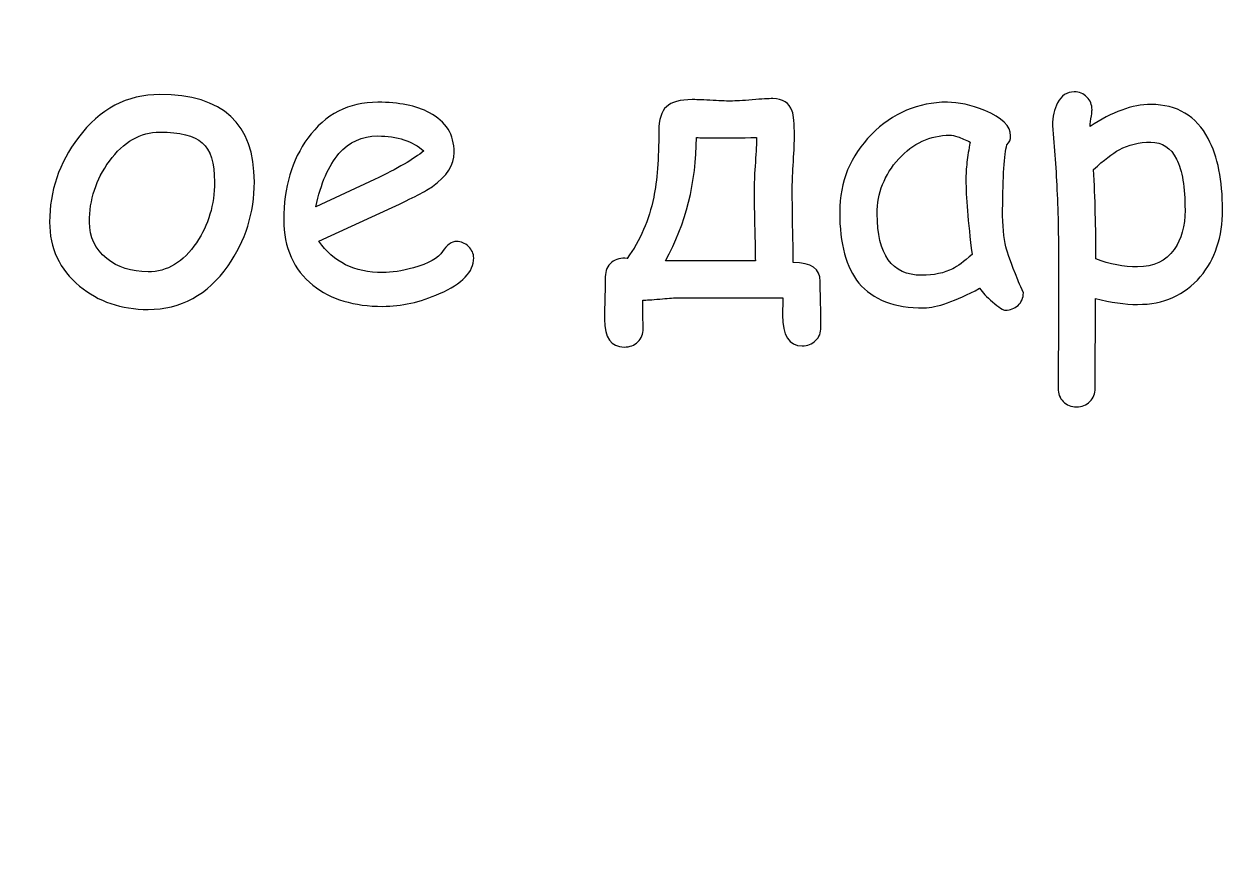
# Model space of a CAD drawing. Header units: centimetres. Extents: x -32 to 84, y -99 to 5.
# Drawn here: x -20.07 to -18.236, y -11.555 to -10.3 of the extents above; entities that cross this region are included whole.
import ezdxf

# ---------------------------------------------------------------- set-up
doc = ezdxf.new("R2010")
doc.units = ezdxf.units.CM
doc.header["$MEASUREMENT"] = 0
doc.layers.add('layer 1', color=7, linetype='Continuous')

msp = doc.modelspace()

# ---------------------------------------------------------------- linework, layer by layer
at = {"layer": 'layer 1', "color": 250, "lineweight": 20}
for points, knots in [([(-32.5, 5.15), (-32.5, 5.15), (-12.50001, 5.15), (-12.50001, 5.15), (-12.50001, 5.15), (-12.50001, 5.15), (-12.50001, -14.85), (-12.50001, -14.85), (-12.50001, -14.85), (-12.50001, -14.85), (-32.5, -14.85), (-32.5, -14.85), (-32.5, -14.85), (-32.5, -14.85), (-32.5, 5.15), (-32.5, 5.15)], [0, 0, 0, 0, 0.2, 0.2, 0.2, 0.2, 0.4, 0.4, 0.4, 0.4, 0.6, 0.6, 0.6, 0.6, 1, 1, 1, 1]), ([(-19.72121, -10.53928), (-19.72121, -10.58604), (-19.73455, -10.62843), (-19.76112, -10.66645), (-19.76112, -10.66645), (-19.79213, -10.71059), (-19.83253, -10.73261), (-19.88241, -10.73261), (-19.88241, -10.73261), (-19.92319, -10.73261), (-19.95786, -10.72078), (-19.98642, -10.69711), (-19.98642, -10.69711), (-20.01664, -10.67218), (-20.03175, -10.63978), (-20.03175, -10.60001), (-20.03175, -10.60001), (-20.03175, -10.55325), (-20.01723, -10.51057), (-19.9881, -10.47196), (-19.9881, -10.47196), (-19.95559, -10.42841), (-19.91441, -10.40668), (-19.86453, -10.40668), (-19.86453, -10.40668), (-19.76902, -10.40668), (-19.72121, -10.45091), (-19.72121, -10.53928)], [0, 0, 0, 0, 0.125, 0.125, 0.125, 0.125, 0.25, 0.25, 0.25, 0.25, 0.375, 0.375, 0.375, 0.375, 0.5, 0.5, 0.5, 0.5, 0.625, 0.625, 0.625, 0.625, 0.75, 0.75, 0.75, 0.75, 1, 1, 1, 1]), ([(-19.52644, -10.72795), (-19.5701, -10.72795), (-19.60536, -10.71728), (-19.63232, -10.69585), (-19.63232, -10.69585), (-19.66185, -10.67227), (-19.67657, -10.6391), (-19.67657, -10.59651), (-19.67657, -10.59651), (-19.67657, -10.54733), (-19.66442, -10.50611), (-19.64002, -10.47284), (-19.64002, -10.47284), (-19.61365, -10.43646), (-19.5783, -10.41832), (-19.53404, -10.41832), (-19.53404, -10.41832), (-19.50204, -10.41832), (-19.47586, -10.42365), (-19.45552, -10.43423), (-19.45552, -10.43423), (-19.43063, -10.44732), (-19.41818, -10.4674), (-19.41818, -10.49447), (-19.41818, -10.49447), (-19.41818, -10.51338), (-19.42915, -10.53065), (-19.45098, -10.54617), (-19.45098, -10.54617), (-19.46066, -10.55296), (-19.48111, -10.56353), (-19.51242, -10.57799), (-19.51242, -10.57799), (-19.51242, -10.57799), (-19.62323, -10.6293), (-19.62323, -10.6293), (-19.62323, -10.6293), (-19.61247, -10.64502), (-19.59894, -10.65685), (-19.58284, -10.66481), (-19.58284, -10.66481), (-19.56674, -10.67276), (-19.54797, -10.67674), (-19.52654, -10.67674), (-19.52654, -10.67674), (-19.5133, -10.67674), (-19.4976, -10.67431), (-19.47972, -10.66936), (-19.47972, -10.66936), (-19.4569, -10.66306), (-19.44228, -10.65491), (-19.43577, -10.64482), (-19.43577, -10.64482), (-19.42915, -10.63464), (-19.42213, -10.62959), (-19.41463, -10.62959), (-19.41463, -10.62959), (-19.40782, -10.62959), (-19.40179, -10.63212), (-19.39656, -10.63706), (-19.39656, -10.63706), (-19.39122, -10.64211), (-19.38855, -10.64793), (-19.38855, -10.65452), (-19.38855, -10.65452), (-19.38855, -10.67548), (-19.40584, -10.69352), (-19.44031, -10.70865), (-19.44031, -10.70865), (-19.46985, -10.72155), (-19.49849, -10.72795), (-19.52644, -10.72795)], [0, 0, 0, 0, 0.0526316, 0.0526316, 0.0526316, 0.0526316, 0.1052632, 0.1052632, 0.1052632, 0.1052632, 0.1578947, 0.1578947, 0.1578947, 0.1578947, 0.2105263, 0.2105263, 0.2105263, 0.2105263, 0.2631579, 0.2631579, 0.2631579, 0.2631579, 0.3157895, 0.3157895, 0.3157895, 0.3157895, 0.3684211, 0.3684211, 0.3684211, 0.3684211, 0.4210526, 0.4210526, 0.4210526, 0.4210526, 0.4736842, 0.4736842, 0.4736842, 0.4736842, 0.5263158, 0.5263158, 0.5263158, 0.5263158, 0.5789474, 0.5789474, 0.5789474, 0.5789474, 0.6315789, 0.6315789, 0.6315789, 0.6315789, 0.6842105, 0.6842105, 0.6842105, 0.6842105, 0.7368421, 0.7368421, 0.7368421, 0.7368421, 0.7894737, 0.7894737, 0.7894737, 0.7894737, 0.8421053, 0.8421053, 0.8421053, 0.8421053, 0.8947368, 0.8947368, 0.8947368, 0.8947368, 1, 1, 1, 1]), ([(-18.86191, -10.75977), (-18.86191, -10.76792), (-18.86458, -10.77461), (-18.87001, -10.77995), (-18.87001, -10.77995), (-18.87534, -10.78528), (-18.88226, -10.7879), (-18.89056, -10.7879), (-18.89056, -10.7879), (-18.91041, -10.7879), (-18.92029, -10.77228), (-18.92029, -10.74115), (-18.92029, -10.74115), (-18.92029, -10.73843), (-18.92019, -10.73387), (-18.91999, -10.72737), (-18.91999, -10.72737), (-18.91999, -10.72194), (-18.91999, -10.71777), (-18.91999, -10.71515), (-18.91999, -10.71515), (-18.91999, -10.71515), (-19.08088, -10.71515), (-19.08088, -10.71515), (-19.08088, -10.71515), (-19.08682, -10.71515), (-19.09531, -10.71573), (-19.10637, -10.7168), (-19.10637, -10.7168), (-19.11832, -10.71787), (-19.12691, -10.71845), (-19.13215, -10.71864), (-19.13215, -10.71864), (-19.13234, -10.72417), (-19.13234, -10.73125), (-19.13215, -10.74008), (-19.13215, -10.74008), (-19.13175, -10.75085), (-19.13156, -10.75803), (-19.13156, -10.76142), (-19.13156, -10.76142), (-19.13156, -10.76976), (-19.13422, -10.77655), (-19.13965, -10.78179), (-19.13965, -10.78179), (-19.14509, -10.78703), (-19.1519, -10.78965), (-19.1602, -10.78965), (-19.1602, -10.78965), (-19.18025, -10.78965), (-19.19023, -10.77558), (-19.19023, -10.74745), (-19.19023, -10.74745), (-19.19023, -10.74027), (-19.19002, -10.72951), (-19.18963, -10.71534), (-19.18963, -10.71534), (-19.18924, -10.70108), (-19.18903, -10.69032), (-19.18903, -10.68314), (-19.18903, -10.68314), (-19.18903, -10.67383), (-19.18588, -10.66655), (-19.17936, -10.66131), (-19.17936, -10.66131), (-19.17294, -10.65607), (-19.16514, -10.65404), (-19.15585, -10.6552), (-19.15585, -10.6552), (-19.1361, -10.62794), (-19.12267, -10.5971), (-19.11565, -10.56256), (-19.11565, -10.56256), (-19.11042, -10.53763), (-19.10785, -10.50417), (-19.10785, -10.46226), (-19.10785, -10.46226), (-19.10785, -10.4447), (-19.10399, -10.43229), (-19.0963, -10.42511), (-19.0963, -10.42511), (-19.08859, -10.41793), (-19.07565, -10.41434), (-19.05748, -10.41434), (-19.05748, -10.41434), (-19.05263, -10.41434), (-19.04364, -10.41463), (-19.03042, -10.41541), (-19.03042, -10.41541), (-19.01718, -10.41619), (-19.00671, -10.41657), (-18.9989, -10.41657), (-18.9989, -10.41657), (-18.99159, -10.41657), (-18.98073, -10.41599), (-18.96621, -10.41473), (-18.96621, -10.41473), (-18.95169, -10.41347), (-18.94132, -10.41289), (-18.9349, -10.41289), (-18.9349, -10.41289), (-18.91989, -10.41289), (-18.91012, -10.4191), (-18.90567, -10.43171), (-18.90567, -10.43171), (-18.9034, -10.4383), (-18.90221, -10.45082), (-18.90221, -10.46925), (-18.90221, -10.46925), (-18.90221, -10.47798), (-18.9027, -10.49088), (-18.90379, -10.50805), (-18.90379, -10.50805), (-18.90488, -10.52522), (-18.90547, -10.53812), (-18.90547, -10.54666), (-18.90547, -10.54666), (-18.90547, -10.5614), (-18.90527, -10.58061), (-18.90488, -10.60408), (-18.90488, -10.60408), (-18.90428, -10.6358), (-18.90399, -10.65501), (-18.90399, -10.6616), (-18.90399, -10.6616), (-18.87673, -10.6616), (-18.86309, -10.67111), (-18.86309, -10.69003), (-18.86309, -10.69003), (-18.86309, -10.69779), (-18.8629, -10.70943), (-18.8625, -10.72485), (-18.8625, -10.72485), (-18.86211, -10.74037), (-18.86191, -10.75201), (-18.86191, -10.75977)], [0, 0, 0, 0, 0.0285714, 0.0285714, 0.0285714, 0.0285714, 0.0571429, 0.0571429, 0.0571429, 0.0571429, 0.0857143, 0.0857143, 0.0857143, 0.0857143, 0.1142857, 0.1142857, 0.1142857, 0.1142857, 0.1428571, 0.1428571, 0.1428571, 0.1428571, 0.1714286, 0.1714286, 0.1714286, 0.1714286, 0.2, 0.2, 0.2, 0.2, 0.2285714, 0.2285714, 0.2285714, 0.2285714, 0.2571429, 0.2571429, 0.2571429, 0.2571429, 0.2857143, 0.2857143, 0.2857143, 0.2857143, 0.3142857, 0.3142857, 0.3142857, 0.3142857, 0.3428571, 0.3428571, 0.3428571, 0.3428571, 0.3714286, 0.3714286, 0.3714286, 0.3714286, 0.4, 0.4, 0.4, 0.4, 0.4285714, 0.4285714, 0.4285714, 0.4285714, 0.4571429, 0.4571429, 0.4571429, 0.4571429, 0.4857143, 0.4857143, 0.4857143, 0.4857143, 0.5142857, 0.5142857, 0.5142857, 0.5142857, 0.5428571, 0.5428571, 0.5428571, 0.5428571, 0.5714286, 0.5714286, 0.5714286, 0.5714286, 0.6, 0.6, 0.6, 0.6, 0.6285714, 0.6285714, 0.6285714, 0.6285714, 0.6571429, 0.6571429, 0.6571429, 0.6571429, 0.6857143, 0.6857143, 0.6857143, 0.6857143, 0.7142857, 0.7142857, 0.7142857, 0.7142857, 0.7428571, 0.7428571, 0.7428571, 0.7428571, 0.7714286, 0.7714286, 0.7714286, 0.7714286, 0.8, 0.8, 0.8, 0.8, 0.8285714, 0.8285714, 0.8285714, 0.8285714, 0.8571429, 0.8571429, 0.8571429, 0.8571429, 0.8857143, 0.8857143, 0.8857143, 0.8857143, 0.9142857, 0.9142857, 0.9142857, 0.9142857, 0.9428571, 0.9428571, 0.9428571, 0.9428571, 1, 1, 1, 1]), ([(-18.582, -10.73377), (-18.58565, -10.73377), (-18.59227, -10.7296), (-18.60195, -10.72126), (-18.60195, -10.72126), (-18.61064, -10.7135), (-18.61706, -10.70661), (-18.62131, -10.7006), (-18.62131, -10.7006), (-18.63988, -10.7104), (-18.65617, -10.71777), (-18.6703, -10.72281), (-18.6703, -10.72281), (-18.68433, -10.72776), (-18.69618, -10.73028), (-18.70556, -10.73028), (-18.70556, -10.73028), (-18.7508, -10.73028), (-18.78368, -10.71777), (-18.80433, -10.69274), (-18.80433, -10.69274), (-18.82379, -10.66927), (-18.83357, -10.63328), (-18.83357, -10.58478), (-18.83357, -10.58478), (-18.83357, -10.53899), (-18.81747, -10.4998), (-18.78536, -10.46721), (-18.78536, -10.46721), (-18.75317, -10.43462), (-18.71474, -10.41832), (-18.6702, -10.41832), (-18.6702, -10.41832), (-18.65341, -10.41832), (-18.63455, -10.42259), (-18.6137, -10.43112), (-18.6137, -10.43112), (-18.58743, -10.4417), (-18.5743, -10.4545), (-18.5743, -10.46944), (-18.5743, -10.46944), (-18.5743, -10.47458), (-18.57617, -10.47914), (-18.58002, -10.48312), (-18.58002, -10.48312), (-18.582, -10.4903), (-18.58348, -10.50213), (-18.58456, -10.51862), (-18.58456, -10.51862), (-18.58565, -10.53511), (-18.58624, -10.55626), (-18.58645, -10.58196), (-18.58645, -10.58196), (-18.58664, -10.60554), (-18.58496, -10.62406), (-18.58151, -10.63774), (-18.58151, -10.63774), (-18.57962, -10.64608), (-18.57361, -10.66277), (-18.56343, -10.6877), (-18.56343, -10.6877), (-18.56205, -10.69119), (-18.55987, -10.69614), (-18.55682, -10.70283), (-18.55682, -10.70283), (-18.55682, -10.70283), (-18.55503, -10.70758), (-18.55503, -10.70758), (-18.55503, -10.70758), (-18.55503, -10.71525), (-18.5577, -10.72146), (-18.56313, -10.7264), (-18.56313, -10.7264), (-18.56857, -10.73135), (-18.57479, -10.73377), (-18.582, -10.73377)], [0, 0, 0, 0, 0.05, 0.05, 0.05, 0.05, 0.1, 0.1, 0.1, 0.1, 0.15, 0.15, 0.15, 0.15, 0.2, 0.2, 0.2, 0.2, 0.25, 0.25, 0.25, 0.25, 0.3, 0.3, 0.3, 0.3, 0.35, 0.35, 0.35, 0.35, 0.4, 0.4, 0.4, 0.4, 0.45, 0.45, 0.45, 0.45, 0.5, 0.5, 0.5, 0.5, 0.55, 0.55, 0.55, 0.55, 0.6, 0.6, 0.6, 0.6, 0.65, 0.65, 0.65, 0.65, 0.7, 0.7, 0.7, 0.7, 0.75, 0.75, 0.75, 0.75, 0.8, 0.8, 0.8, 0.8, 0.85, 0.85, 0.85, 0.85, 0.9, 0.9, 0.9, 0.9, 1, 1, 1, 1]), ([(-18.3818, -10.72504), (-18.40115, -10.72504), (-18.42238, -10.72204), (-18.4456, -10.71593), (-18.4456, -10.71593), (-18.4456, -10.71593), (-18.44619, -10.85202), (-18.44619, -10.85202), (-18.44619, -10.85202), (-18.44619, -10.86036), (-18.44886, -10.86715), (-18.45409, -10.87249), (-18.45409, -10.87249), (-18.45932, -10.87782), (-18.46614, -10.88044), (-18.47434, -10.88044), (-18.47434, -10.88044), (-18.48254, -10.88044), (-18.48935, -10.87782), (-18.49458, -10.87249), (-18.49458, -10.87249), (-18.49983, -10.86715), (-18.50248, -10.86036), (-18.50248, -10.85202), (-18.50248, -10.85202), (-18.50248, -10.85202), (-18.50189, -10.73824), (-18.50189, -10.73824), (-18.50189, -10.73824), (-18.50189, -10.73824), (-18.50189, -10.62474), (-18.50189, -10.62474), (-18.50189, -10.62474), (-18.50248, -10.58323), (-18.50397, -10.54539), (-18.50634, -10.51125), (-18.50634, -10.51125), (-18.50634, -10.51125), (-18.51078, -10.45353), (-18.51078, -10.45353), (-18.51078, -10.45353), (-18.51078, -10.44005), (-18.50822, -10.4287), (-18.50318, -10.41939), (-18.50318, -10.41939), (-18.49735, -10.40823), (-18.48886, -10.40261), (-18.47779, -10.40261), (-18.47779, -10.40261), (-18.47019, -10.40261), (-18.46387, -10.40522), (-18.45864, -10.41046), (-18.45864, -10.41046), (-18.4535, -10.4157), (-18.45093, -10.4222), (-18.45093, -10.42977), (-18.45093, -10.42977), (-18.45093, -10.43151), (-18.45123, -10.43462), (-18.45182, -10.43918), (-18.45182, -10.43918), (-18.45281, -10.445), (-18.4535, -10.45043), (-18.4539, -10.45538), (-18.4539, -10.45538), (-18.4373, -10.44412), (-18.4213, -10.43578), (-18.4058, -10.43015), (-18.4058, -10.43015), (-18.39039, -10.42463), (-18.37567, -10.42181), (-18.36154, -10.42181), (-18.36154, -10.42181), (-18.32204, -10.42181), (-18.293, -10.43908), (-18.27472, -10.47351), (-18.27472, -10.47351), (-18.26021, -10.50077), (-18.25299, -10.53695), (-18.25299, -10.58177), (-18.25299, -10.58177), (-18.25299, -10.62271), (-18.26425, -10.65646), (-18.28667, -10.68294), (-18.28667, -10.68294), (-18.31038, -10.71098), (-18.34219, -10.72504), (-18.3818, -10.72504)], [0, 0, 0, 0, 0.0434783, 0.0434783, 0.0434783, 0.0434783, 0.0869565, 0.0869565, 0.0869565, 0.0869565, 0.1304348, 0.1304348, 0.1304348, 0.1304348, 0.173913, 0.173913, 0.173913, 0.173913, 0.2173913, 0.2173913, 0.2173913, 0.2173913, 0.2608696, 0.2608696, 0.2608696, 0.2608696, 0.3043478, 0.3043478, 0.3043478, 0.3043478, 0.3478261, 0.3478261, 0.3478261, 0.3478261, 0.3913043, 0.3913043, 0.3913043, 0.3913043, 0.4347826, 0.4347826, 0.4347826, 0.4347826, 0.4782609, 0.4782609, 0.4782609, 0.4782609, 0.5217391, 0.5217391, 0.5217391, 0.5217391, 0.5652174, 0.5652174, 0.5652174, 0.5652174, 0.6086957, 0.6086957, 0.6086957, 0.6086957, 0.6521739, 0.6521739, 0.6521739, 0.6521739, 0.6956522, 0.6956522, 0.6956522, 0.6956522, 0.7391304, 0.7391304, 0.7391304, 0.7391304, 0.7826087, 0.7826087, 0.7826087, 0.7826087, 0.826087, 0.826087, 0.826087, 0.826087, 0.8695652, 0.8695652, 0.8695652, 0.8695652, 0.9130435, 0.9130435, 0.9130435, 0.9130435, 1, 1, 1, 1]), ([(-19.78166, -10.53928), (-19.78166, -10.51047), (-19.78788, -10.49068), (-19.80024, -10.47992), (-19.80024, -10.47992), (-19.81258, -10.46915), (-19.83401, -10.46372), (-19.86453, -10.46372), (-19.86453, -10.46372), (-19.89406, -10.46372), (-19.91964, -10.47836), (-19.94107, -10.50776), (-19.94107, -10.50776), (-19.96122, -10.5356), (-19.97131, -10.56635), (-19.97131, -10.60001), (-19.97131, -10.60001), (-19.97131, -10.62271), (-19.96261, -10.64123), (-19.94513, -10.6554), (-19.94513, -10.6554), (-19.92844, -10.66888), (-19.90749, -10.67557), (-19.88241, -10.67557), (-19.88241, -10.67557), (-19.85317, -10.67557), (-19.82878, -10.66093), (-19.80902, -10.63153), (-19.80902, -10.63153), (-19.79075, -10.60447), (-19.78166, -10.57372), (-19.78166, -10.53928)], [0, 0, 0, 0, 0.1111111, 0.1111111, 0.1111111, 0.1111111, 0.2222222, 0.2222222, 0.2222222, 0.2222222, 0.3333333, 0.3333333, 0.3333333, 0.3333333, 0.4444444, 0.4444444, 0.4444444, 0.4444444, 0.5555556, 0.5555556, 0.5555556, 0.5555556, 0.6666667, 0.6666667, 0.6666667, 0.6666667, 0.7777778, 0.7777778, 0.7777778, 0.7777778, 1, 1, 1, 1]), ([(-19.53415, -10.46954), (-19.55775, -10.46954), (-19.57731, -10.47846), (-19.59291, -10.49631), (-19.59291, -10.49631), (-19.60862, -10.51426), (-19.62027, -10.54113), (-19.62797, -10.57711), (-19.62797, -10.57711), (-19.62797, -10.57711), (-19.53908, -10.53569), (-19.53908, -10.53569), (-19.53908, -10.53569), (-19.50412, -10.51901), (-19.47922, -10.50456), (-19.46441, -10.49224), (-19.46441, -10.49224), (-19.48101, -10.4771), (-19.50431, -10.46954), (-19.53415, -10.46954)], [0, 0, 0, 0, 0.1666667, 0.1666667, 0.1666667, 0.1666667, 0.3333333, 0.3333333, 0.3333333, 0.3333333, 0.5, 0.5, 0.5, 0.5, 0.6666667, 0.6666667, 0.6666667, 0.6666667, 1, 1, 1, 1]), ([(-18.95969, -10.47187), (-19.008, -10.47264), (-19.03841, -10.47264), (-19.05095, -10.47187), (-19.05095, -10.47187), (-19.05095, -10.54035), (-19.06656, -10.60263), (-19.09777, -10.65869), (-19.09777, -10.65869), (-19.09294, -10.65869), (-19.0873, -10.65869), (-19.08069, -10.65869), (-19.08069, -10.65869), (-19.08069, -10.65869), (-18.96147, -10.65869), (-18.96147, -10.65869), (-18.96147, -10.65869), (-18.96147, -10.65055), (-18.96187, -10.63182), (-18.96265, -10.60263), (-18.96265, -10.60263), (-18.96305, -10.57944), (-18.96325, -10.56072), (-18.96325, -10.54646), (-18.96325, -10.54646), (-18.96325, -10.53831), (-18.96265, -10.5259), (-18.96147, -10.50931), (-18.96147, -10.50931), (-18.96028, -10.49272), (-18.95969, -10.48021), (-18.95969, -10.47187)], [0, 0, 0, 0, 0.1111111, 0.1111111, 0.1111111, 0.1111111, 0.2222222, 0.2222222, 0.2222222, 0.2222222, 0.3333333, 0.3333333, 0.3333333, 0.3333333, 0.4444444, 0.4444444, 0.4444444, 0.4444444, 0.5555556, 0.5555556, 0.5555556, 0.5555556, 0.6666667, 0.6666667, 0.6666667, 0.6666667, 0.7777778, 0.7777778, 0.7777778, 0.7777778, 1, 1, 1, 1]), ([(-18.64215, -10.53618), (-18.64215, -10.52803), (-18.64165, -10.51911), (-18.64056, -10.5095), (-18.64056, -10.5095), (-18.63948, -10.4999), (-18.63791, -10.48971), (-18.63573, -10.47895), (-18.63573, -10.47895), (-18.64294, -10.47526), (-18.64907, -10.47264), (-18.6542, -10.4709), (-18.6542, -10.4709), (-18.65934, -10.46925), (-18.66338, -10.46837), (-18.66655, -10.46837), (-18.66655, -10.46837), (-18.69647, -10.46837), (-18.72235, -10.4804), (-18.74408, -10.50436), (-18.74408, -10.50436), (-18.76581, -10.52842), (-18.77668, -10.55606), (-18.77668, -10.5874), (-18.77668, -10.5874), (-18.77668, -10.61853), (-18.77105, -10.64191), (-18.75989, -10.65743), (-18.75989, -10.65743), (-18.74863, -10.67305), (-18.73184, -10.68081), (-18.70942, -10.68081), (-18.70942, -10.68081), (-18.69084, -10.68081), (-18.67514, -10.67751), (-18.6621, -10.67082), (-18.6621, -10.67082), (-18.65519, -10.66723), (-18.64541, -10.66005), (-18.63287, -10.64919), (-18.63287, -10.64919), (-18.63909, -10.59884), (-18.64215, -10.56121), (-18.64215, -10.53618)], [0, 0, 0, 0, 0.0833333, 0.0833333, 0.0833333, 0.0833333, 0.1666667, 0.1666667, 0.1666667, 0.1666667, 0.25, 0.25, 0.25, 0.25, 0.3333333, 0.3333333, 0.3333333, 0.3333333, 0.4166667, 0.4166667, 0.4166667, 0.4166667, 0.5, 0.5, 0.5, 0.5, 0.5833333, 0.5833333, 0.5833333, 0.5833333, 0.6666667, 0.6666667, 0.6666667, 0.6666667, 0.75, 0.75, 0.75, 0.75, 0.8333333, 0.8333333, 0.8333333, 0.8333333, 1, 1, 1, 1]), ([(-18.36174, -10.47885), (-18.37942, -10.47885), (-18.39552, -10.48273), (-18.40975, -10.49049), (-18.40975, -10.49049), (-18.42002, -10.49602), (-18.43295, -10.50601), (-18.44856, -10.52056), (-18.44856, -10.52056), (-18.44619, -10.56353), (-18.44501, -10.60874), (-18.44501, -10.65607), (-18.44501, -10.65607), (-18.42397, -10.66403), (-18.40283, -10.66801), (-18.3818, -10.66801), (-18.3818, -10.66801), (-18.35759, -10.66801), (-18.33922, -10.65918), (-18.32639, -10.64162), (-18.32639, -10.64162), (-18.31542, -10.62629), (-18.30989, -10.60641), (-18.30989, -10.58196), (-18.30989, -10.58196), (-18.30989, -10.54753), (-18.31414, -10.52173), (-18.32273, -10.50456), (-18.32273, -10.50456), (-18.33132, -10.48739), (-18.34436, -10.47885), (-18.36174, -10.47885)], [0, 0, 0, 0, 0.1111111, 0.1111111, 0.1111111, 0.1111111, 0.2222222, 0.2222222, 0.2222222, 0.2222222, 0.3333333, 0.3333333, 0.3333333, 0.3333333, 0.4444444, 0.4444444, 0.4444444, 0.4444444, 0.5555556, 0.5555556, 0.5555556, 0.5555556, 0.6666667, 0.6666667, 0.6666667, 0.6666667, 0.7777778, 0.7777778, 0.7777778, 0.7777778, 1, 1, 1, 1])]:
    msp.add_open_spline(points, degree=3, knots=knots, dxfattribs=at)
at = {"layer": 'layer 1', "color": 250}
for points, knots in [([(-19.72121, -10.53928), (-19.72121, -10.58604), (-19.73455, -10.62843), (-19.76112, -10.66645), (-19.76112, -10.66645), (-19.79213, -10.71059), (-19.83253, -10.73261), (-19.88241, -10.73261), (-19.88241, -10.73261), (-19.92319, -10.73261), (-19.95786, -10.72078), (-19.98642, -10.69711), (-19.98642, -10.69711), (-20.01664, -10.67218), (-20.03175, -10.63978), (-20.03175, -10.60001), (-20.03175, -10.60001), (-20.03175, -10.55325), (-20.01723, -10.51057), (-19.9881, -10.47196), (-19.9881, -10.47196), (-19.95559, -10.42841), (-19.91441, -10.40668), (-19.86453, -10.40668), (-19.86453, -10.40668), (-19.76902, -10.40668), (-19.72121, -10.45091), (-19.72121, -10.53928)], [0, 0, 0, 0, 0.125, 0.125, 0.125, 0.125, 0.25, 0.25, 0.25, 0.25, 0.375, 0.375, 0.375, 0.375, 0.5, 0.5, 0.5, 0.5, 0.625, 0.625, 0.625, 0.625, 0.75, 0.75, 0.75, 0.75, 1, 1, 1, 1]), ([(-19.52644, -10.72795), (-19.5701, -10.72795), (-19.60536, -10.71728), (-19.63232, -10.69585), (-19.63232, -10.69585), (-19.66185, -10.67227), (-19.67657, -10.6391), (-19.67657, -10.59651), (-19.67657, -10.59651), (-19.67657, -10.54733), (-19.66442, -10.50611), (-19.64002, -10.47284), (-19.64002, -10.47284), (-19.61365, -10.43646), (-19.5783, -10.41832), (-19.53404, -10.41832), (-19.53404, -10.41832), (-19.50204, -10.41832), (-19.47586, -10.42365), (-19.45552, -10.43423), (-19.45552, -10.43423), (-19.43063, -10.44732), (-19.41818, -10.4674), (-19.41818, -10.49447), (-19.41818, -10.49447), (-19.41818, -10.51338), (-19.42915, -10.53065), (-19.45098, -10.54617), (-19.45098, -10.54617), (-19.46066, -10.55296), (-19.48111, -10.56353), (-19.51242, -10.57799), (-19.51242, -10.57799), (-19.51242, -10.57799), (-19.62323, -10.6293), (-19.62323, -10.6293), (-19.62323, -10.6293), (-19.61247, -10.64502), (-19.59894, -10.65685), (-19.58284, -10.66481), (-19.58284, -10.66481), (-19.56674, -10.67276), (-19.54797, -10.67674), (-19.52654, -10.67674), (-19.52654, -10.67674), (-19.5133, -10.67674), (-19.4976, -10.67431), (-19.47972, -10.66936), (-19.47972, -10.66936), (-19.4569, -10.66306), (-19.44228, -10.65491), (-19.43577, -10.64482), (-19.43577, -10.64482), (-19.42915, -10.63464), (-19.42213, -10.62959), (-19.41463, -10.62959), (-19.41463, -10.62959), (-19.40782, -10.62959), (-19.40179, -10.63212), (-19.39656, -10.63706), (-19.39656, -10.63706), (-19.39122, -10.64211), (-19.38855, -10.64793), (-19.38855, -10.65452), (-19.38855, -10.65452), (-19.38855, -10.67548), (-19.40584, -10.69352), (-19.44031, -10.70865), (-19.44031, -10.70865), (-19.46985, -10.72155), (-19.49849, -10.72795), (-19.52644, -10.72795)], [0, 0, 0, 0, 0.0526316, 0.0526316, 0.0526316, 0.0526316, 0.1052632, 0.1052632, 0.1052632, 0.1052632, 0.1578947, 0.1578947, 0.1578947, 0.1578947, 0.2105263, 0.2105263, 0.2105263, 0.2105263, 0.2631579, 0.2631579, 0.2631579, 0.2631579, 0.3157895, 0.3157895, 0.3157895, 0.3157895, 0.3684211, 0.3684211, 0.3684211, 0.3684211, 0.4210526, 0.4210526, 0.4210526, 0.4210526, 0.4736842, 0.4736842, 0.4736842, 0.4736842, 0.5263158, 0.5263158, 0.5263158, 0.5263158, 0.5789474, 0.5789474, 0.5789474, 0.5789474, 0.6315789, 0.6315789, 0.6315789, 0.6315789, 0.6842105, 0.6842105, 0.6842105, 0.6842105, 0.7368421, 0.7368421, 0.7368421, 0.7368421, 0.7894737, 0.7894737, 0.7894737, 0.7894737, 0.8421053, 0.8421053, 0.8421053, 0.8421053, 0.8947368, 0.8947368, 0.8947368, 0.8947368, 1, 1, 1, 1]), ([(-18.86191, -10.75977), (-18.86191, -10.76792), (-18.86458, -10.77461), (-18.87001, -10.77995), (-18.87001, -10.77995), (-18.87534, -10.78528), (-18.88226, -10.7879), (-18.89056, -10.7879), (-18.89056, -10.7879), (-18.91041, -10.7879), (-18.92029, -10.77228), (-18.92029, -10.74115), (-18.92029, -10.74115), (-18.92029, -10.73843), (-18.92019, -10.73387), (-18.91999, -10.72737), (-18.91999, -10.72737), (-18.91999, -10.72194), (-18.91999, -10.71777), (-18.91999, -10.71515), (-18.91999, -10.71515), (-18.91999, -10.71515), (-19.08088, -10.71515), (-19.08088, -10.71515), (-19.08088, -10.71515), (-19.08682, -10.71515), (-19.09531, -10.71573), (-19.10637, -10.7168), (-19.10637, -10.7168), (-19.11832, -10.71787), (-19.12691, -10.71845), (-19.13215, -10.71864), (-19.13215, -10.71864), (-19.13234, -10.72417), (-19.13234, -10.73125), (-19.13215, -10.74008), (-19.13215, -10.74008), (-19.13175, -10.75085), (-19.13156, -10.75803), (-19.13156, -10.76142), (-19.13156, -10.76142), (-19.13156, -10.76976), (-19.13422, -10.77655), (-19.13965, -10.78179), (-19.13965, -10.78179), (-19.14509, -10.78703), (-19.1519, -10.78965), (-19.1602, -10.78965), (-19.1602, -10.78965), (-19.18025, -10.78965), (-19.19023, -10.77558), (-19.19023, -10.74745), (-19.19023, -10.74745), (-19.19023, -10.74027), (-19.19002, -10.72951), (-19.18963, -10.71534), (-19.18963, -10.71534), (-19.18924, -10.70108), (-19.18903, -10.69032), (-19.18903, -10.68314), (-19.18903, -10.68314), (-19.18903, -10.67383), (-19.18588, -10.66655), (-19.17936, -10.66131), (-19.17936, -10.66131), (-19.17294, -10.65607), (-19.16514, -10.65404), (-19.15585, -10.6552), (-19.15585, -10.6552), (-19.1361, -10.62794), (-19.12267, -10.5971), (-19.11565, -10.56256), (-19.11565, -10.56256), (-19.11042, -10.53763), (-19.10785, -10.50417), (-19.10785, -10.46226), (-19.10785, -10.46226), (-19.10785, -10.4447), (-19.10399, -10.43229), (-19.0963, -10.42511), (-19.0963, -10.42511), (-19.08859, -10.41793), (-19.07565, -10.41434), (-19.05748, -10.41434), (-19.05748, -10.41434), (-19.05263, -10.41434), (-19.04364, -10.41463), (-19.03042, -10.41541), (-19.03042, -10.41541), (-19.01718, -10.41619), (-19.00671, -10.41657), (-18.9989, -10.41657), (-18.9989, -10.41657), (-18.99159, -10.41657), (-18.98073, -10.41599), (-18.96621, -10.41473), (-18.96621, -10.41473), (-18.95169, -10.41347), (-18.94132, -10.41289), (-18.9349, -10.41289), (-18.9349, -10.41289), (-18.91989, -10.41289), (-18.91012, -10.4191), (-18.90567, -10.43171), (-18.90567, -10.43171), (-18.9034, -10.4383), (-18.90221, -10.45082), (-18.90221, -10.46925), (-18.90221, -10.46925), (-18.90221, -10.47798), (-18.9027, -10.49088), (-18.90379, -10.50805), (-18.90379, -10.50805), (-18.90488, -10.52522), (-18.90547, -10.53812), (-18.90547, -10.54666), (-18.90547, -10.54666), (-18.90547, -10.5614), (-18.90527, -10.58061), (-18.90488, -10.60408), (-18.90488, -10.60408), (-18.90428, -10.6358), (-18.90399, -10.65501), (-18.90399, -10.6616), (-18.90399, -10.6616), (-18.87673, -10.6616), (-18.86309, -10.67111), (-18.86309, -10.69003), (-18.86309, -10.69003), (-18.86309, -10.69779), (-18.8629, -10.70943), (-18.8625, -10.72485), (-18.8625, -10.72485), (-18.86211, -10.74037), (-18.86191, -10.75201), (-18.86191, -10.75977)], [0, 0, 0, 0, 0.0285714, 0.0285714, 0.0285714, 0.0285714, 0.0571429, 0.0571429, 0.0571429, 0.0571429, 0.0857143, 0.0857143, 0.0857143, 0.0857143, 0.1142857, 0.1142857, 0.1142857, 0.1142857, 0.1428571, 0.1428571, 0.1428571, 0.1428571, 0.1714286, 0.1714286, 0.1714286, 0.1714286, 0.2, 0.2, 0.2, 0.2, 0.2285714, 0.2285714, 0.2285714, 0.2285714, 0.2571429, 0.2571429, 0.2571429, 0.2571429, 0.2857143, 0.2857143, 0.2857143, 0.2857143, 0.3142857, 0.3142857, 0.3142857, 0.3142857, 0.3428571, 0.3428571, 0.3428571, 0.3428571, 0.3714286, 0.3714286, 0.3714286, 0.3714286, 0.4, 0.4, 0.4, 0.4, 0.4285714, 0.4285714, 0.4285714, 0.4285714, 0.4571429, 0.4571429, 0.4571429, 0.4571429, 0.4857143, 0.4857143, 0.4857143, 0.4857143, 0.5142857, 0.5142857, 0.5142857, 0.5142857, 0.5428571, 0.5428571, 0.5428571, 0.5428571, 0.5714286, 0.5714286, 0.5714286, 0.5714286, 0.6, 0.6, 0.6, 0.6, 0.6285714, 0.6285714, 0.6285714, 0.6285714, 0.6571429, 0.6571429, 0.6571429, 0.6571429, 0.6857143, 0.6857143, 0.6857143, 0.6857143, 0.7142857, 0.7142857, 0.7142857, 0.7142857, 0.7428571, 0.7428571, 0.7428571, 0.7428571, 0.7714286, 0.7714286, 0.7714286, 0.7714286, 0.8, 0.8, 0.8, 0.8, 0.8285714, 0.8285714, 0.8285714, 0.8285714, 0.8571429, 0.8571429, 0.8571429, 0.8571429, 0.8857143, 0.8857143, 0.8857143, 0.8857143, 0.9142857, 0.9142857, 0.9142857, 0.9142857, 0.9428571, 0.9428571, 0.9428571, 0.9428571, 1, 1, 1, 1]), ([(-18.582, -10.73377), (-18.58565, -10.73377), (-18.59227, -10.7296), (-18.60195, -10.72126), (-18.60195, -10.72126), (-18.61064, -10.7135), (-18.61706, -10.70661), (-18.62131, -10.7006), (-18.62131, -10.7006), (-18.63988, -10.7104), (-18.65617, -10.71777), (-18.6703, -10.72281), (-18.6703, -10.72281), (-18.68433, -10.72776), (-18.69618, -10.73028), (-18.70556, -10.73028), (-18.70556, -10.73028), (-18.7508, -10.73028), (-18.78368, -10.71777), (-18.80433, -10.69274), (-18.80433, -10.69274), (-18.82379, -10.66927), (-18.83357, -10.63328), (-18.83357, -10.58478), (-18.83357, -10.58478), (-18.83357, -10.53899), (-18.81747, -10.4998), (-18.78536, -10.46721), (-18.78536, -10.46721), (-18.75317, -10.43462), (-18.71474, -10.41832), (-18.6702, -10.41832), (-18.6702, -10.41832), (-18.65341, -10.41832), (-18.63455, -10.42259), (-18.6137, -10.43112), (-18.6137, -10.43112), (-18.58743, -10.4417), (-18.5743, -10.4545), (-18.5743, -10.46944), (-18.5743, -10.46944), (-18.5743, -10.47458), (-18.57617, -10.47914), (-18.58002, -10.48312), (-18.58002, -10.48312), (-18.582, -10.4903), (-18.58348, -10.50213), (-18.58456, -10.51862), (-18.58456, -10.51862), (-18.58565, -10.53511), (-18.58624, -10.55626), (-18.58645, -10.58196), (-18.58645, -10.58196), (-18.58664, -10.60554), (-18.58496, -10.62406), (-18.58151, -10.63774), (-18.58151, -10.63774), (-18.57962, -10.64608), (-18.57361, -10.66277), (-18.56343, -10.6877), (-18.56343, -10.6877), (-18.56205, -10.69119), (-18.55987, -10.69614), (-18.55682, -10.70283), (-18.55682, -10.70283), (-18.55682, -10.70283), (-18.55503, -10.70758), (-18.55503, -10.70758), (-18.55503, -10.70758), (-18.55503, -10.71525), (-18.5577, -10.72146), (-18.56313, -10.7264), (-18.56313, -10.7264), (-18.56857, -10.73135), (-18.57479, -10.73377), (-18.582, -10.73377)], [0, 0, 0, 0, 0.05, 0.05, 0.05, 0.05, 0.1, 0.1, 0.1, 0.1, 0.15, 0.15, 0.15, 0.15, 0.2, 0.2, 0.2, 0.2, 0.25, 0.25, 0.25, 0.25, 0.3, 0.3, 0.3, 0.3, 0.35, 0.35, 0.35, 0.35, 0.4, 0.4, 0.4, 0.4, 0.45, 0.45, 0.45, 0.45, 0.5, 0.5, 0.5, 0.5, 0.55, 0.55, 0.55, 0.55, 0.6, 0.6, 0.6, 0.6, 0.65, 0.65, 0.65, 0.65, 0.7, 0.7, 0.7, 0.7, 0.75, 0.75, 0.75, 0.75, 0.8, 0.8, 0.8, 0.8, 0.85, 0.85, 0.85, 0.85, 0.9, 0.9, 0.9, 0.9, 1, 1, 1, 1]), ([(-18.3818, -10.72504), (-18.40115, -10.72504), (-18.42238, -10.72204), (-18.4456, -10.71593), (-18.4456, -10.71593), (-18.4456, -10.71593), (-18.44619, -10.85202), (-18.44619, -10.85202), (-18.44619, -10.85202), (-18.44619, -10.86036), (-18.44886, -10.86715), (-18.45409, -10.87249), (-18.45409, -10.87249), (-18.45932, -10.87782), (-18.46614, -10.88044), (-18.47434, -10.88044), (-18.47434, -10.88044), (-18.48254, -10.88044), (-18.48935, -10.87782), (-18.49458, -10.87249), (-18.49458, -10.87249), (-18.49983, -10.86715), (-18.50248, -10.86036), (-18.50248, -10.85202), (-18.50248, -10.85202), (-18.50248, -10.85202), (-18.50189, -10.73824), (-18.50189, -10.73824), (-18.50189, -10.73824), (-18.50189, -10.73824), (-18.50189, -10.62474), (-18.50189, -10.62474), (-18.50189, -10.62474), (-18.50248, -10.58323), (-18.50397, -10.54539), (-18.50634, -10.51125), (-18.50634, -10.51125), (-18.50634, -10.51125), (-18.51078, -10.45353), (-18.51078, -10.45353), (-18.51078, -10.45353), (-18.51078, -10.44005), (-18.50822, -10.4287), (-18.50318, -10.41939), (-18.50318, -10.41939), (-18.49735, -10.40823), (-18.48886, -10.40261), (-18.47779, -10.40261), (-18.47779, -10.40261), (-18.47019, -10.40261), (-18.46387, -10.40522), (-18.45864, -10.41046), (-18.45864, -10.41046), (-18.4535, -10.4157), (-18.45093, -10.4222), (-18.45093, -10.42977), (-18.45093, -10.42977), (-18.45093, -10.43151), (-18.45123, -10.43462), (-18.45182, -10.43918), (-18.45182, -10.43918), (-18.45281, -10.445), (-18.4535, -10.45043), (-18.4539, -10.45538), (-18.4539, -10.45538), (-18.4373, -10.44412), (-18.4213, -10.43578), (-18.4058, -10.43015), (-18.4058, -10.43015), (-18.39039, -10.42463), (-18.37567, -10.42181), (-18.36154, -10.42181), (-18.36154, -10.42181), (-18.32204, -10.42181), (-18.293, -10.43908), (-18.27472, -10.47351), (-18.27472, -10.47351), (-18.26021, -10.50077), (-18.25299, -10.53695), (-18.25299, -10.58177), (-18.25299, -10.58177), (-18.25299, -10.62271), (-18.26425, -10.65646), (-18.28667, -10.68294), (-18.28667, -10.68294), (-18.31038, -10.71098), (-18.34219, -10.72504), (-18.3818, -10.72504)], [0, 0, 0, 0, 0.0434783, 0.0434783, 0.0434783, 0.0434783, 0.0869565, 0.0869565, 0.0869565, 0.0869565, 0.1304348, 0.1304348, 0.1304348, 0.1304348, 0.173913, 0.173913, 0.173913, 0.173913, 0.2173913, 0.2173913, 0.2173913, 0.2173913, 0.2608696, 0.2608696, 0.2608696, 0.2608696, 0.3043478, 0.3043478, 0.3043478, 0.3043478, 0.3478261, 0.3478261, 0.3478261, 0.3478261, 0.3913043, 0.3913043, 0.3913043, 0.3913043, 0.4347826, 0.4347826, 0.4347826, 0.4347826, 0.4782609, 0.4782609, 0.4782609, 0.4782609, 0.5217391, 0.5217391, 0.5217391, 0.5217391, 0.5652174, 0.5652174, 0.5652174, 0.5652174, 0.6086957, 0.6086957, 0.6086957, 0.6086957, 0.6521739, 0.6521739, 0.6521739, 0.6521739, 0.6956522, 0.6956522, 0.6956522, 0.6956522, 0.7391304, 0.7391304, 0.7391304, 0.7391304, 0.7826087, 0.7826087, 0.7826087, 0.7826087, 0.826087, 0.826087, 0.826087, 0.826087, 0.8695652, 0.8695652, 0.8695652, 0.8695652, 0.9130435, 0.9130435, 0.9130435, 0.9130435, 1, 1, 1, 1]), ([(-19.78166, -10.53928), (-19.78166, -10.51047), (-19.78788, -10.49068), (-19.80024, -10.47992), (-19.80024, -10.47992), (-19.81258, -10.46915), (-19.83401, -10.46372), (-19.86453, -10.46372), (-19.86453, -10.46372), (-19.89406, -10.46372), (-19.91964, -10.47836), (-19.94107, -10.50776), (-19.94107, -10.50776), (-19.96122, -10.5356), (-19.97131, -10.56635), (-19.97131, -10.60001), (-19.97131, -10.60001), (-19.97131, -10.62271), (-19.96261, -10.64123), (-19.94513, -10.6554), (-19.94513, -10.6554), (-19.92844, -10.66888), (-19.90749, -10.67557), (-19.88241, -10.67557), (-19.88241, -10.67557), (-19.85317, -10.67557), (-19.82878, -10.66093), (-19.80902, -10.63153), (-19.80902, -10.63153), (-19.79075, -10.60447), (-19.78166, -10.57372), (-19.78166, -10.53928)], [0, 0, 0, 0, 0.1111111, 0.1111111, 0.1111111, 0.1111111, 0.2222222, 0.2222222, 0.2222222, 0.2222222, 0.3333333, 0.3333333, 0.3333333, 0.3333333, 0.4444444, 0.4444444, 0.4444444, 0.4444444, 0.5555556, 0.5555556, 0.5555556, 0.5555556, 0.6666667, 0.6666667, 0.6666667, 0.6666667, 0.7777778, 0.7777778, 0.7777778, 0.7777778, 1, 1, 1, 1]), ([(-19.53415, -10.46954), (-19.55775, -10.46954), (-19.57731, -10.47846), (-19.59291, -10.49631), (-19.59291, -10.49631), (-19.60862, -10.51426), (-19.62027, -10.54113), (-19.62797, -10.57711), (-19.62797, -10.57711), (-19.62797, -10.57711), (-19.53908, -10.53569), (-19.53908, -10.53569), (-19.53908, -10.53569), (-19.50412, -10.51901), (-19.47922, -10.50456), (-19.46441, -10.49224), (-19.46441, -10.49224), (-19.48101, -10.4771), (-19.50431, -10.46954), (-19.53415, -10.46954)], [0, 0, 0, 0, 0.1666667, 0.1666667, 0.1666667, 0.1666667, 0.3333333, 0.3333333, 0.3333333, 0.3333333, 0.5, 0.5, 0.5, 0.5, 0.6666667, 0.6666667, 0.6666667, 0.6666667, 1, 1, 1, 1]), ([(-18.95969, -10.47187), (-19.008, -10.47264), (-19.03841, -10.47264), (-19.05095, -10.47187), (-19.05095, -10.47187), (-19.05095, -10.54035), (-19.06656, -10.60263), (-19.09777, -10.65869), (-19.09777, -10.65869), (-19.09294, -10.65869), (-19.0873, -10.65869), (-19.08069, -10.65869), (-19.08069, -10.65869), (-19.08069, -10.65869), (-18.96147, -10.65869), (-18.96147, -10.65869), (-18.96147, -10.65869), (-18.96147, -10.65055), (-18.96187, -10.63182), (-18.96265, -10.60263), (-18.96265, -10.60263), (-18.96305, -10.57944), (-18.96325, -10.56072), (-18.96325, -10.54646), (-18.96325, -10.54646), (-18.96325, -10.53831), (-18.96265, -10.5259), (-18.96147, -10.50931), (-18.96147, -10.50931), (-18.96028, -10.49272), (-18.95969, -10.48021), (-18.95969, -10.47187)], [0, 0, 0, 0, 0.1111111, 0.1111111, 0.1111111, 0.1111111, 0.2222222, 0.2222222, 0.2222222, 0.2222222, 0.3333333, 0.3333333, 0.3333333, 0.3333333, 0.4444444, 0.4444444, 0.4444444, 0.4444444, 0.5555556, 0.5555556, 0.5555556, 0.5555556, 0.6666667, 0.6666667, 0.6666667, 0.6666667, 0.7777778, 0.7777778, 0.7777778, 0.7777778, 1, 1, 1, 1]), ([(-18.64215, -10.53618), (-18.64215, -10.52803), (-18.64165, -10.51911), (-18.64056, -10.5095), (-18.64056, -10.5095), (-18.63948, -10.4999), (-18.63791, -10.48971), (-18.63573, -10.47895), (-18.63573, -10.47895), (-18.64294, -10.47526), (-18.64907, -10.47264), (-18.6542, -10.4709), (-18.6542, -10.4709), (-18.65934, -10.46925), (-18.66338, -10.46837), (-18.66655, -10.46837), (-18.66655, -10.46837), (-18.69647, -10.46837), (-18.72235, -10.4804), (-18.74408, -10.50436), (-18.74408, -10.50436), (-18.76581, -10.52842), (-18.77668, -10.55606), (-18.77668, -10.5874), (-18.77668, -10.5874), (-18.77668, -10.61853), (-18.77105, -10.64191), (-18.75989, -10.65743), (-18.75989, -10.65743), (-18.74863, -10.67305), (-18.73184, -10.68081), (-18.70942, -10.68081), (-18.70942, -10.68081), (-18.69084, -10.68081), (-18.67514, -10.67751), (-18.6621, -10.67082), (-18.6621, -10.67082), (-18.65519, -10.66723), (-18.64541, -10.66005), (-18.63287, -10.64919), (-18.63287, -10.64919), (-18.63909, -10.59884), (-18.64215, -10.56121), (-18.64215, -10.53618)], [0, 0, 0, 0, 0.0833333, 0.0833333, 0.0833333, 0.0833333, 0.1666667, 0.1666667, 0.1666667, 0.1666667, 0.25, 0.25, 0.25, 0.25, 0.3333333, 0.3333333, 0.3333333, 0.3333333, 0.4166667, 0.4166667, 0.4166667, 0.4166667, 0.5, 0.5, 0.5, 0.5, 0.5833333, 0.5833333, 0.5833333, 0.5833333, 0.6666667, 0.6666667, 0.6666667, 0.6666667, 0.75, 0.75, 0.75, 0.75, 0.8333333, 0.8333333, 0.8333333, 0.8333333, 1, 1, 1, 1]), ([(-18.36174, -10.47885), (-18.37942, -10.47885), (-18.39552, -10.48273), (-18.40975, -10.49049), (-18.40975, -10.49049), (-18.42002, -10.49602), (-18.43295, -10.50601), (-18.44856, -10.52056), (-18.44856, -10.52056), (-18.44619, -10.56353), (-18.44501, -10.60874), (-18.44501, -10.65607), (-18.44501, -10.65607), (-18.42397, -10.66403), (-18.40283, -10.66801), (-18.3818, -10.66801), (-18.3818, -10.66801), (-18.35759, -10.66801), (-18.33922, -10.65918), (-18.32639, -10.64162), (-18.32639, -10.64162), (-18.31542, -10.62629), (-18.30989, -10.60641), (-18.30989, -10.58196), (-18.30989, -10.58196), (-18.30989, -10.54753), (-18.31414, -10.52173), (-18.32273, -10.50456), (-18.32273, -10.50456), (-18.33132, -10.48739), (-18.34436, -10.47885), (-18.36174, -10.47885)], [0, 0, 0, 0, 0.1111111, 0.1111111, 0.1111111, 0.1111111, 0.2222222, 0.2222222, 0.2222222, 0.2222222, 0.3333333, 0.3333333, 0.3333333, 0.3333333, 0.4444444, 0.4444444, 0.4444444, 0.4444444, 0.5555556, 0.5555556, 0.5555556, 0.5555556, 0.6666667, 0.6666667, 0.6666667, 0.6666667, 0.7777778, 0.7777778, 0.7777778, 0.7777778, 1, 1, 1, 1])]:
    msp.add_open_spline(points, degree=3, knots=knots, dxfattribs=at)

doc.saveas('drawing.dxf')
